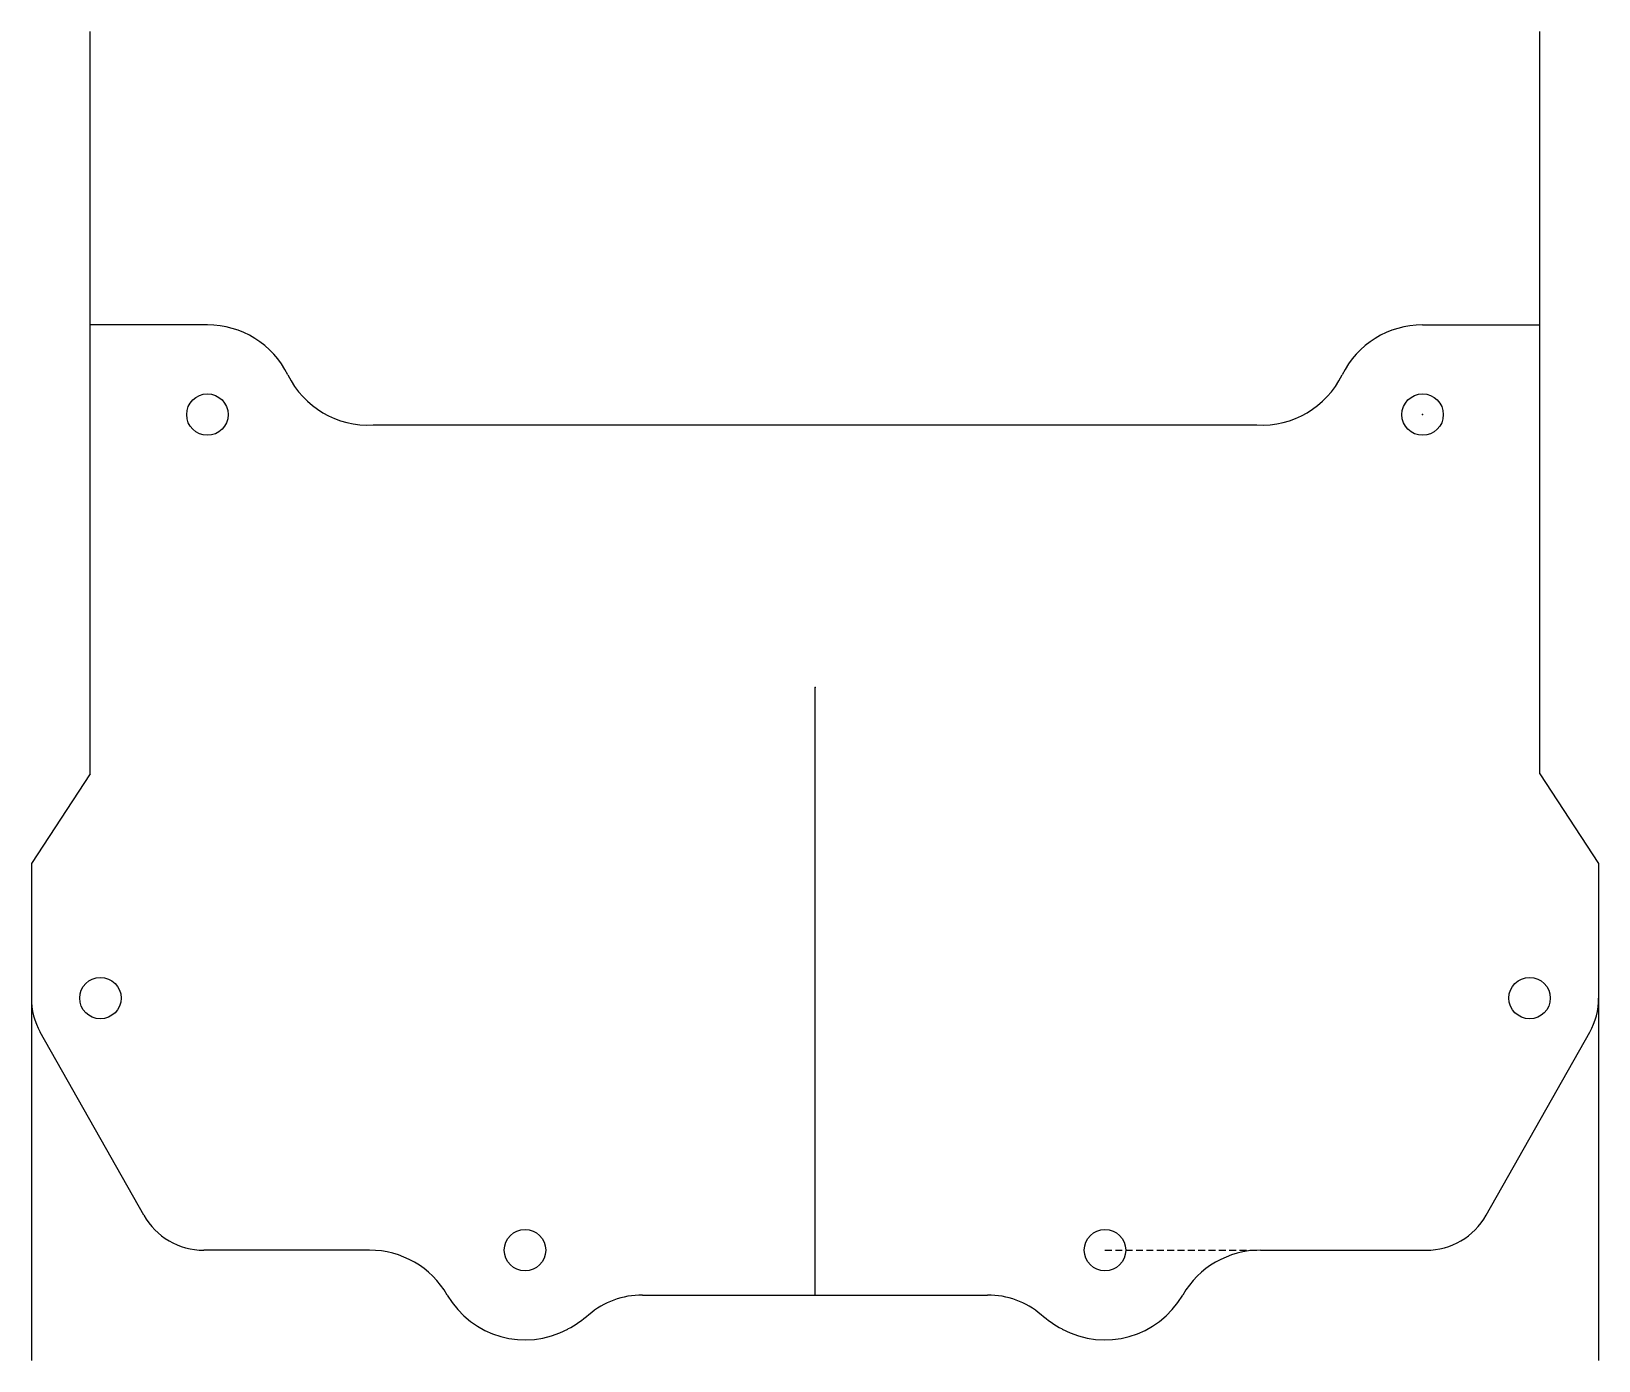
# Model space of a CAD drawing. Header units: millimetres. Extents: x -57 to 57, y -49 to 48.
import ezdxf

# ---------------------------------------------------------------- set-up
doc = ezdxf.new("R2010")
doc.units = ezdxf.units.MM
doc.linetypes.add('DASHED', pattern=[0.75, 0.5, -0.25])
doc.layers.get('0').update_dxf_attribs({"linetype": 'CONTINUOUS'})

msp = doc.modelspace()

# ---------------------------------------------------------------- linework, layer by layer
for p, q in [((-52.5, -6.25), (-52.5, 47.5)), ((52.5, -6.25), (52.5, 47.5)), ((-44, 26.25), (-52.5, 26.25)), ((44, 26.25), (52.5, 26.25)), ((-32, 19), (32, 19)), ((0, -44.02), (0, 0)), ((-52.5, -6.25), (-56.75, -12.75)), ((52.5, -6.25), (56.75, -12.75)), ((-56.75, -12.75), (-56.75, -48.75)), ((56.75, -12.75), (56.75, -48.75)), ((-48.61, -38.21), (-56.1, -24.96)), ((48.61, -38.21), (56.1, -24.96)), ((-32.26, -40.75), (-44.26, -40.75)), ((32.26, -40.75), (44.26, -40.75)), ((-12.5, -44), (12.5, -44))]:
    msp.add_line(p, q)
at = {"linetype": 'DASHED'}
msp.add_line((21, -40.75), (32.26, -40.75), dxfattribs=at)
for centre in [(-44, 19.75), (44, 19.75), (-51.75, -22.5), (51.75, -22.5), (-21, -40.75), (21, -40.75)]:
    msp.add_circle(centre, 1.5)
for centre, radius, start, end in [((-44, 19.75), 6.5, 26.2084, 90), ((44, 19.75), 6.5, 90, 153.7916), ((-32.34, 25.49), 6.5, 206.2084, 272.9673), ((32.34, 25.49), 6.5, 267.0327, 333.7916), ((-51.75, -22.5), 5, 180, 209.4842), ((51.75, -22.5), 5, -29.4842, 0), ((-44.26, -35.75), 5, 209.4842, 270), ((44.26, -35.75), 5, 270, 330.5158), ((-32.26, -47.25), 6.5, 30, 90), ((32.26, -47.25), 6.5, 90, 150), ((-21, -40.75), 6.5, 210, 298.5487), ((-12.5, -50), 6, 90, 130.2645), ((12.5, -50), 6, 49.7355, 90), ((21, -40.75), 6.5, 241.4513, 330), ((-22.19, -38.55), 9, 298.5487, 310.2645), ((22.19, -38.55), 9, 229.7355, 241.4513)]:
    msp.add_arc(centre, radius, start, end)
for p in [(44, 19.75), (0, 0)]:
    msp.add_point(p)

doc.saveas('drawing.dxf')
